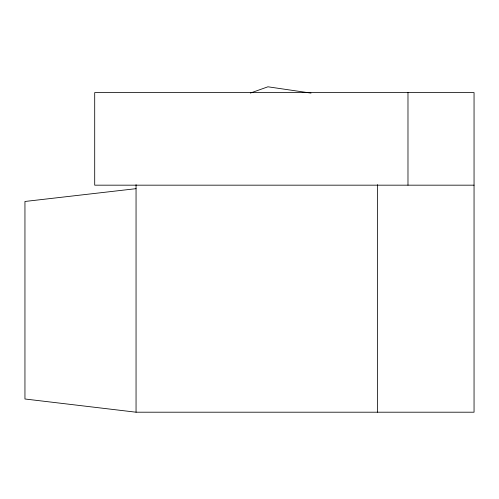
<?xml version="1.0" encoding="UTF-8"?>
<svg xmlns="http://www.w3.org/2000/svg" width="499" height="499" viewBox="0 0 499 499"><rect width="100%" height="100%" fill="white"/><g stroke="black" fill="none" stroke-linecap="round" stroke-linejoin="round"><path stroke-width="0.75" d="M250.33 93.076L267.944 86.795L311.014 93.101M136.052 188.672L24.95 201.471L24.95 398.994L136.052 412.205L474.05 412.205L474.05 92.589L94.704 92.589L94.704 185.173L474.05 185.173M407.982 92.589L407.982 185.173M377.4 184.642L377.4 412.205M136.052 184.642L136.052 412.205"/></g></svg>
